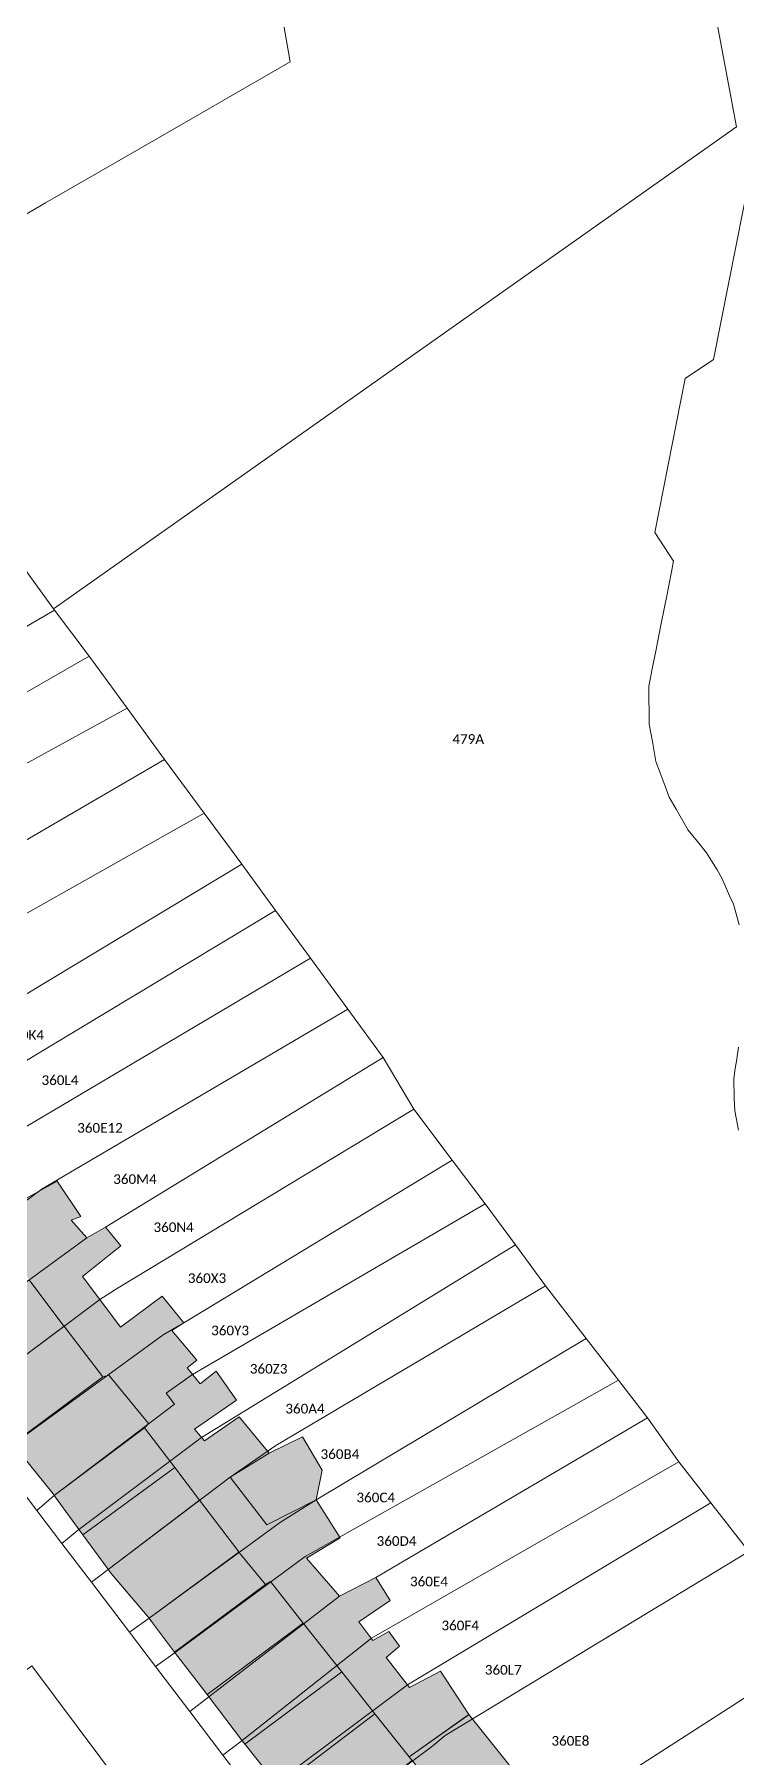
# Model space of a CAD drawing. Header units: metres. Extents: x 113120 to 240396, y 120329 to 242116.
# Drawn here: x 113793.6 to 113851.7, y 121815.8 to 121958.4 of the extents above; entities that cross this region are included whole.
import ezdxf

# ---------------------------------------------------------------- set-up
doc = ezdxf.new("R2010")
doc.units = ezdxf.units.M
doc.header["$LTSCALE"] = 3
for name, color, linetype, lineweight in [('Bpn_CaPa', 78, 'Continuous', 0), ('Bpn_ReBu', 4, 'Continuous', 0), ('Bpt_CaNu', 7, 'Continuous', 0), ('Hachure bâtiment', 11, 'Continuous', 0)]:
    doc.layers.add(name, color=color, linetype=linetype, lineweight=lineweight)
doc.styles.add('Legend', font='')
doc.styles.get('Legend').set_extended_font_data('Calibri')

msp = doc.modelspace()

# ---------------------------------------------------------------- hatches: boundary and pattern name
at = {"layer": 'Hachure bâtiment'}
h = msp.add_hatch(color=256, dxfattribs=at)
h.dxf.hatch_style = 1
h.paths.add_polyline_path([(113769.42, 121892.88), (113771.5, 121894.45), (113773.22, 121892.17), (113774.72, 121893.25), (113774.9, 121893.02), (113781.12, 121884.95), (113781.3, 121884.72), (113780.1, 121883.83), (113781.47, 121881.92), (113779.23, 121880.28), (113780.57, 121878.7), (113782.15, 121876.83), (113784.32, 121878.4), (113787.82, 121873.48), (113785.78, 121871.88), (113787.12, 121870.03), (113789.39, 121871.39), (113790.35, 121869.68), (113788.42, 121868.45), (113790.05, 121866.22), (113790.18, 121866.03), (113789.78, 121865.65), (113792.63, 121861.92), (113795.47, 121863.48), (113797.42, 121860.55), (113796.62, 121860.25), (113797.92, 121858.8), (113799.47, 121859.68), (113800.75, 121858.12), (113797.58, 121855.6), (113799, 121853.7), (113800.72, 121851.4), (113804.15, 121853.97), (113805.95, 121851.77), (113804.95, 121851.12), (113807.03, 121848.68), (113806.23, 121848.05), (113807.3, 121846.72), (113808.62, 121847.77), (113810.3, 121845.37), (113806.82, 121842.95), (113807.67, 121842), (113810.52, 121843.97), (113813.02, 121840.97), (113809.78, 121839), (113812.83, 121835.05), (113816.9, 121837.12), (113818.88, 121833.98), (113816.1, 121832.28), (113818.83, 121829.15), (113821.83, 121830.68), (113823.03, 121828.8), (113820.43, 121827.03), (113821.58, 121825.48), (113822.9, 121826.23), (113823.78, 121825), (113822.7, 121824.08), (113824.62, 121821.6), (113827.18, 121822.95), (113829.52, 121819.35), (113824.59, 121815.85), (113821.75, 121819.4), (113819.01, 121822.88), (113815.83, 121826.92), (113813.12, 121830.37), (113812.72, 121830.11), (113810.65, 121832.62), (113810.51, 121832.79), (113810.42, 121832.92), (113807.25, 121837.08), (113805.2, 121839.78), (113802.7, 121843.08), (113802.88, 121843.26), (113803.02, 121843.43), (113799.75, 121847.43), (113799.24, 121847.3), (113796.18, 121851.3), (113796.04, 121851.48), (113795.95, 121851.6), (113793.15, 121855.33), (113790.04, 121859.46), (113789.93, 121859.62), (113790.15, 121859.85), (113787.1, 121863.79), (113784.29, 121867.42), (113781.31, 121871.27), (113781.2, 121871.41), (113781.07, 121871.59), (113777.62, 121876.17), (113774.68, 121880.06), (113771.29, 121884.55), (113768.15, 121888.72), (113765.2, 121892.71), (113767.92, 121894.72)])
h = msp.add_hatch(color=256, dxfattribs=at)
h.dxf.hatch_style = 1
h.paths.add_polyline_path([(113795.95, 121851.6), (113796.04, 121851.48), (113788.51, 121845.85), (113788.41, 121845.99), (113785.52, 121849.72), (113793.15, 121855.33)], flags=17)
h = msp.add_hatch(color=256, dxfattribs=at)
h.dxf.hatch_style = 1
h.paths.add_polyline_path([(113796.18, 121851.3), (113799.24, 121847.3), (113791.8, 121841.75), (113788.65, 121845.68), (113788.51, 121845.85), (113796.04, 121851.48)], flags=17)
h = msp.add_hatch(color=256, dxfattribs=at)
h.dxf.hatch_style = 1
h.paths.add_polyline_path([(113803.02, 121843.43), (113802.88, 121843.26), (113802.7, 121843.08), (113795.23, 121837.48), (113795.13, 121837.6), (113791.8, 121841.75), (113799.24, 121847.3), (113799.75, 121847.43)], flags=17)
h = msp.add_hatch(color=256, dxfattribs=at)
h.dxf.hatch_style = 1
h.paths.add_polyline_path([(113805.2, 121839.78), (113797.59, 121834.23), (113795.32, 121837.36), (113795.23, 121837.48), (113802.7, 121843.08)], flags=17)
h = msp.add_hatch(color=256, dxfattribs=at)
h.dxf.hatch_style = 1
h.paths.add_polyline_path([(113815.77, 121842.34), (113817.39, 121839.58), (113816.9, 121837.12), (113812.83, 121835.05), (113809.78, 121839), (113813.02, 121840.97)], flags=17)
h = msp.add_hatch(color=256, dxfattribs=at)
h.dxf.hatch_style = 1
h.paths.add_polyline_path([(113807.25, 121837.08), (113799.7, 121831.34), (113799.57, 121831.52), (113797.59, 121834.23), (113805.2, 121839.78)], flags=17)
h = msp.add_hatch(color=256, dxfattribs=at)
h.dxf.hatch_style = 1
h.paths.add_polyline_path([(113810.42, 121832.92), (113810.51, 121832.79), (113803.08, 121827.32), (113799.94, 121831.03), (113799.8, 121831.2), (113799.7, 121831.34), (113807.25, 121837.08)], flags=17)
h = msp.add_hatch(color=256, dxfattribs=at)
h.dxf.hatch_style = 1
h.paths.add_polyline_path([(113810.65, 121832.62), (113812.72, 121830.11), (113805.19, 121824.52), (113803.36, 121826.95), (113803.08, 121827.32), (113810.51, 121832.79)], flags=17)
h = msp.add_hatch(color=256, dxfattribs=at)
h.dxf.hatch_style = 1
h.paths.add_polyline_path([(113815.83, 121826.92), (113807.87, 121821.02), (113805.19, 121824.52), (113812.72, 121830.11), (113813.12, 121830.37)], flags=17)
h = msp.add_hatch(color=256, dxfattribs=at)
h.dxf.hatch_style = 1
h.paths.add_polyline_path([(113819.01, 121822.88), (113811.01, 121816.9), (113810.9, 121817.05), (113807.87, 121821.02), (113815.83, 121826.92)], flags=17)
h = msp.add_hatch(color=256, dxfattribs=at)
h.dxf.hatch_style = 1
h.paths.add_polyline_path([(113821.75, 121819.4), (113813.82, 121813.36), (113811.15, 121816.72), (113811.01, 121816.9), (113819.01, 121822.88)])
h = msp.add_hatch(color=256, dxfattribs=at)
h.dxf.hatch_style = 1
h.paths.add_polyline_path([(113824.59, 121815.85), (113824.84, 121815.54), (113816.89, 121809.48), (113816.74, 121809.67), (113813.82, 121813.36), (113821.75, 121819.4)])
h = msp.add_hatch(color=256, dxfattribs=at)
h.dxf.hatch_style = 1
h.paths.add_polyline_path([(113824.84, 121815.54), (113824.59, 121815.85), (113829.35, 121819.23), (113829.36, 121819.23), (113829.36, 121819.22), (113829.52, 121819.35), (113836.22, 121810.96), (113834.42, 121809.72), (113832.7, 121812.4), (113829.23, 121810.05)])

# ---------------------------------------------------------------- linework, layer by layer
at = {"layer": 'Bpn_CaPa'}
for points in [[(113792.44, 121914.62), (113788.94, 121919.48), (113783.89, 121926.31), (113777.67, 121934.71), (113782.78, 121937.65), (113787.55, 121940.4), (113791.96, 121942.94), (113794.51, 121944.41), (113802.42, 121948.97), (113814.76, 121956.09), (113810.24, 121981.87), (113844.68, 121987.94), (113851.67, 121950.7), (113795.16, 121910.83), (113792.44, 121914.62)], [(113795.25, 121910.72), (113770.2, 121896.16), (113765.17, 121892.75), (113757.45, 121886.95), (113756.02, 121885.91), (113751.44, 121891.94), (113752.76, 121892.92), (113760.05, 121897.88), (113760.93, 121898.48), (113792.44, 121914.62), (113795.16, 121910.83), (113795.25, 121910.72)], [(113759.16, 121881.79), (113756.02, 121885.91), (113757.45, 121886.95), (113765.17, 121892.75), (113770.2, 121896.16), (113795.25, 121910.72), (113798.13, 121906.92), (113774.65, 121893.43), (113772.98, 121892.48), (113768.23, 121888.8), (113760.55, 121882.87), (113759.16, 121881.79)], [(113759.16, 121881.79), (113760.55, 121882.87), (113768.23, 121888.8), (113772.98, 121892.48), (113774.65, 121893.43), (113798.13, 121906.92), (113801.27, 121902.61), (113778.87, 121890.35), (113771.29, 121884.55), (113763.62, 121878.66), (113762.31, 121877.64), (113759.16, 121881.79)], [(113801.27, 121902.61), (113804.34, 121898.38), (113782.64, 121885.73), (113780.31, 121884.26), (113766.85, 121874.33), (113765.56, 121873.38), (113762.31, 121877.64), (113763.62, 121878.66), (113771.29, 121884.55), (113778.87, 121890.35), (113801.27, 121902.61)], [(113765.56, 121873.38), (113766.85, 121874.33), (113780.31, 121884.26), (113782.64, 121885.73), (113804.34, 121898.38), (113807.63, 121893.93), (113783.37, 121880.25), (113781.2, 121879.03), (113769.73, 121870.68), (113768.34, 121869.71), (113765.56, 121873.38)], [(113810.76, 121889.7), (113787.11, 121875.48), (113773.91, 121865.6), (113772.33, 121864.46), (113768.34, 121869.71), (113769.73, 121870.68), (113781.2, 121879.03), (113783.37, 121880.25), (113807.63, 121893.93), (113810.76, 121889.7)], [(113810.76, 121889.7), (113813.53, 121885.88), (113790.07, 121871.76), (113776.65, 121861.72), (113775.25, 121860.63), (113772.33, 121864.46), (113773.91, 121865.6), (113787.11, 121875.48), (113810.76, 121889.7)], [(113778.03, 121856.98), (113775.25, 121860.63), (113776.65, 121861.72), (113790.07, 121871.76), (113813.53, 121885.88), (113816.43, 121881.92), (113793.03, 121868.05), (113791.11, 121866.81), (113779.33, 121857.99), (113778.03, 121856.98)], [(113781.02, 121853.04), (113778.03, 121856.98), (113779.33, 121857.99), (113791.11, 121866.81), (113793.03, 121868.05), (113816.43, 121881.92), (113819.51, 121877.71), (113794.24, 121862.85), (113782.25, 121853.98), (113781.02, 121853.04)], [(113781.02, 121853.04), (113782.25, 121853.98), (113794.24, 121862.85), (113819.51, 121877.71), (113822.44, 121873.7), (113799.47, 121859.68), (113797.92, 121858.8), (113785.53, 121849.74), (113784.26, 121848.77), (113781.02, 121853.04)], [(113787.26, 121844.82), (113784.26, 121848.77), (113785.53, 121849.74), (113797.92, 121858.8), (113799.47, 121859.68), (113822.44, 121873.7), (113824.98, 121869.43), (113800.52, 121854.65), (113799, 121853.7), (113788.51, 121845.85), (113787.26, 121844.82)], [(113787.26, 121844.82), (113788.51, 121845.85), (113799, 121853.7), (113800.52, 121854.65), (113824.98, 121869.43), (113828.15, 121865.22), (113805.95, 121851.77), (113804.24, 121850.77), (113791.83, 121841.71), (113790.42, 121840.67), (113787.26, 121844.82)], [(113828.15, 121865.22), (113830.88, 121861.6), (113806.68, 121847.48), (113804.5, 121845.94), (113805.19, 121845.02), (113795.23, 121837.48), (113793.8, 121836.22), (113790.42, 121840.67), (113791.83, 121841.71), (113804.24, 121850.77), (113805.95, 121851.77), (113828.15, 121865.22)], [(113795.87, 121833.5), (113793.8, 121836.22), (113795.23, 121837.48), (113805.19, 121845.02), (113804.5, 121845.94), (113806.68, 121847.48), (113830.88, 121861.6), (113833.38, 121858.2), (113807.42, 121842.27), (113797.27, 121834.67), (113795.87, 121833.5)], [(113795.87, 121833.5), (113797.27, 121834.67), (113807.42, 121842.27), (113833.38, 121858.2), (113835.87, 121854.82), (113813.57, 121841.6), (113809.78, 121839), (113799.7, 121831.34), (113798.3, 121830.31), (113795.87, 121833.5)], [(113839.24, 121850.45), (113816.9, 121837.12), (113813.95, 121835.27), (113803.08, 121827.32), (113801.45, 121826.17), (113798.3, 121830.31), (113799.7, 121831.34), (113809.78, 121839), (113813.57, 121841.6), (113835.87, 121854.82), (113839.24, 121850.45)], [(113841.9, 121847.02), (113815.98, 121832.44), (113805.22, 121824.48), (113803.6, 121823.34), (113801.45, 121826.17), (113803.08, 121827.32), (113813.95, 121835.27), (113816.9, 121837.12), (113839.24, 121850.45), (113841.9, 121847.02)], [(113806.45, 121819.59), (113803.6, 121823.34), (113805.22, 121824.48), (113815.98, 121832.44), (113841.9, 121847.02), (113844.3, 121843.91), (113821.83, 121830.68), (113818.83, 121829.15), (113808.02, 121820.82), (113806.45, 121819.59)], [(113809.18, 121815.99), (113806.45, 121819.59), (113808.02, 121820.82), (113818.83, 121829.15), (113821.83, 121830.68), (113844.3, 121843.91), (113846.9, 121840.25), (113821.48, 121825.68), (113810.78, 121817.2), (113809.18, 121815.99)], [(113809.18, 121815.99), (113810.78, 121817.2), (113821.48, 121825.68), (113846.9, 121840.25), (113849.54, 121836.87), (113824.45, 121821.82), (113813.57, 121813.67), (113811.93, 121812.38), (113809.18, 121815.99)], [(113815.34, 121808.42), (113811.93, 121812.38), (113813.57, 121813.67), (113824.45, 121821.82), (113849.54, 121836.87), (113852.68, 121832.84), (113827.58, 121817.61), (113826.54, 121816.77), (113816.8, 121809.48), (113815.34, 121808.42)], [(113822.35, 121800.69), (113815.34, 121808.42), (113816.8, 121809.48), (113826.54, 121816.77), (113827.58, 121817.61), (113852.68, 121832.84), (113853.9, 121831.28), (113855.53, 121829.19), (113856.42, 121828.05), (113858.88, 121824.93), (113830.18, 121806.47), (113829.66, 121806.07), (113823.75, 121801.6), (113822.35, 121800.69)], [(113864.65, 121817.76), (113844.03, 121802.97), (113842.73, 121801.73), (113841.63, 121800.77), (113833.78, 121793.13), (113831.91, 121791.39), (113822.35, 121800.69), (113823.75, 121801.6), (113829.66, 121806.07), (113830.18, 121806.47), (113858.88, 121824.93), (113864.65, 121817.76)]]:
    msp.add_lwpolyline(points, close=True, dxfattribs=at)
for points in [[(113852.68, 121832.84), (113849.54, 121836.87), (113846.9, 121840.25), (113844.3, 121843.91), (113841.9, 121847.02), (113839.24, 121850.45), (113835.87, 121854.82), (113833.38, 121858.2), (113830.88, 121861.6), (113828.15, 121865.22), (113824.98, 121869.43), (113822.44, 121873.7), (113819.51, 121877.71), (113816.43, 121881.92), (113813.53, 121885.88), (113810.76, 121889.7), (113810.76, 121889.7), (113807.63, 121893.93), (113804.34, 121898.38), (113801.27, 121902.61), (113798.13, 121906.92), (113795.25, 121910.72), (113795.16, 121910.83), (113851.67, 121950.7), (113844.68, 121987.94)], [(113851.89, 121884.69), (113851.63, 121885.61), (113851.41, 121886.4), (113851.1, 121887.09), (113850.76, 121887.87), (113850.44, 121888.6), (113850.06, 121889.23), (113849.59, 121889.99), (113849.19, 121890.65), (113848.44, 121891.57), (113847.67, 121892.51), (113847.22, 121893.29), (113846.67, 121894.26), (113846.1, 121895.24), (113845.76, 121896.16), (113845.36, 121897.27), (113845.01, 121898.2), (113844.71, 121899.85), (113844.45, 121901.29), (113844.44, 121902.26), (113844.43, 121903.45), (113844.42, 121904.44), (113844.73, 121906.01), (113845.02, 121907.46), (113845.25, 121908.64), (113845.47, 121909.75), (113845.69, 121910.82), (113845.9, 121911.91), (113846.07, 121912.76), (113846.27, 121913.75), (113846.47, 121914.79), (113844.9, 121917.14), (113847.42, 121929.89), (113849.77, 121931.46), (113854.1, 121953.3)], [(113854.1, 121953.3), (113849.77, 121931.46), (113847.42, 121929.89), (113844.9, 121917.14), (113846.47, 121914.79), (113846.27, 121913.75), (113846.07, 121912.76), (113845.9, 121911.91), (113845.69, 121910.82), (113845.47, 121909.75), (113845.25, 121908.64), (113845.02, 121907.46), (113844.73, 121906.01), (113844.42, 121904.44), (113844.43, 121903.45), (113844.44, 121902.26), (113844.45, 121901.29), (113844.71, 121899.85), (113845.01, 121898.2), (113845.36, 121897.27), (113845.76, 121896.16), (113846.1, 121895.24), (113846.67, 121894.26), (113847.22, 121893.29), (113847.67, 121892.51), (113848.44, 121891.57), (113849.19, 121890.65), (113849.59, 121889.99), (113850.06, 121889.23), (113850.44, 121888.6), (113850.76, 121887.87), (113851.1, 121887.09), (113851.41, 121886.4), (113851.63, 121885.61), (113851.89, 121884.69)], [(113851.84, 121867.7), (113851.52, 121869.29), (113851.49, 121870.36), (113851.45, 121871.95), (113851.57, 121872.79), (113851.66, 121873.4), (113851.83, 121874.58)], [(113851.83, 121874.58), (113851.66, 121873.4), (113851.57, 121872.79), (113851.45, 121871.95), (113851.49, 121870.36), (113851.52, 121869.29), (113851.84, 121867.7)], [(113695.72, 121735.37), (113696.24, 121754.1), (113705.88, 121753.61), (113707.02, 121760.52), (113704.68, 121769.58), (113765.98, 121811.63), (113766.76, 121810.49), (113781.72, 121821.75), (113785.41, 121817.48), (113793.38, 121823.38), (113810.57, 121800.34), (113823.1, 121785.43), (113840.07, 121770.45), (113865.68, 121749.4), (113909.02, 121718.28)]]:
    msp.add_lwpolyline(points, dxfattribs=at)
at = {"layer": 'Bpn_ReBu'}
msp.add_lwpolyline([(113792.63, 121861.92), (113795.47, 121863.48), (113797.42, 121860.55), (113796.62, 121860.25), (113797.92, 121858.8), (113799.47, 121859.68), (113800.75, 121858.12), (113797.58, 121855.6), (113799, 121853.7), (113800.72, 121851.4), (113804.15, 121853.97), (113805.95, 121851.77), (113804.95, 121851.12), (113807.03, 121848.68), (113806.23, 121848.05), (113807.3, 121846.72), (113808.62, 121847.77), (113810.3, 121845.37), (113806.82, 121842.95), (113807.67, 121842), (113810.52, 121843.97), (113813.02, 121840.97), (113809.78, 121839), (113812.83, 121835.05), (113816.9, 121837.12), (113818.88, 121833.98), (113816.1, 121832.28), (113818.83, 121829.15), (113821.83, 121830.68), (113823.03, 121828.8), (113820.43, 121827.03), (113821.58, 121825.48), (113822.9, 121826.23), (113823.78, 121825), (113822.7, 121824.08), (113824.62, 121821.6), (113827.18, 121822.95), (113829.52, 121819.35), (113824.59, 121815.85), (113821.75, 121819.4), (113819.01, 121822.88), (113815.83, 121826.92), (113813.12, 121830.37), (113812.72, 121830.11), (113810.65, 121832.62), (113810.51, 121832.79), (113810.42, 121832.92), (113807.25, 121837.08), (113805.2, 121839.78), (113802.7, 121843.08), (113802.88, 121843.26), (113803.02, 121843.43), (113799.75, 121847.43), (113799.24, 121847.3), (113796.18, 121851.3), (113796.04, 121851.48), (113795.95, 121851.6), (113793.15, 121855.33)], dxfattribs=at)
for points in [[(113795.95, 121851.6), (113796.04, 121851.48), (113788.51, 121845.85), (113788.41, 121845.99), (113785.52, 121849.72), (113793.15, 121855.33), (113795.95, 121851.6)], [(113796.18, 121851.3), (113799.24, 121847.3), (113791.8, 121841.75), (113788.65, 121845.68), (113788.51, 121845.85), (113796.04, 121851.48), (113796.18, 121851.3)], [(113803.02, 121843.43), (113802.88, 121843.26), (113802.7, 121843.08), (113795.23, 121837.48), (113795.13, 121837.6), (113791.8, 121841.75), (113799.24, 121847.3), (113799.75, 121847.43), (113803.02, 121843.43)], [(113805.2, 121839.78), (113797.59, 121834.23), (113795.32, 121837.36), (113795.23, 121837.48), (113802.7, 121843.08), (113805.2, 121839.78)], [(113815.77, 121842.34), (113817.39, 121839.58), (113816.9, 121837.12), (113812.83, 121835.05), (113809.78, 121839), (113813.02, 121840.97), (113815.77, 121842.34)], [(113807.25, 121837.08), (113799.7, 121831.34), (113799.57, 121831.52), (113797.59, 121834.23), (113805.2, 121839.78), (113807.25, 121837.08)], [(113810.42, 121832.92), (113810.51, 121832.79), (113803.08, 121827.32), (113799.94, 121831.03), (113799.8, 121831.2), (113799.7, 121831.34), (113807.25, 121837.08), (113810.42, 121832.92)], [(113810.65, 121832.62), (113812.72, 121830.11), (113805.19, 121824.52), (113803.36, 121826.95), (113803.08, 121827.32), (113810.51, 121832.79), (113810.65, 121832.62)], [(113815.83, 121826.92), (113807.87, 121821.02), (113805.19, 121824.52), (113812.72, 121830.11), (113813.12, 121830.37), (113815.83, 121826.92)], [(113819.01, 121822.88), (113811.01, 121816.9), (113810.9, 121817.05), (113807.87, 121821.02), (113815.83, 121826.92), (113819.01, 121822.88)], [(113821.75, 121819.4), (113813.82, 121813.36), (113811.15, 121816.72), (113811.01, 121816.9), (113819.01, 121822.88), (113821.75, 121819.4)], [(113824.59, 121815.85), (113824.84, 121815.54), (113816.89, 121809.48), (113816.74, 121809.67), (113813.82, 121813.36), (113821.75, 121819.4), (113824.59, 121815.85)], [(113824.84, 121815.54), (113824.59, 121815.85), (113829.35, 121819.23), (113829.36, 121819.23), (113829.36, 121819.22), (113829.52, 121819.35), (113836.22, 121810.96), (113834.42, 121809.72), (113832.7, 121812.4), (113829.23, 121810.05), (113824.84, 121815.54)]]:
    msp.add_lwpolyline(points, close=True, dxfattribs=at)

# ---------------------------------------------------------------- texts
at = {"layer": 'Bpt_CaNu', "char_height": 0.8, "attachment_point": 7, "style": 'Legend'}
for s, insert in [('479A', (113828.17, 121899.66)), ('360K4', (113791.21, 121875.17)), ('360L4', (113794.18, 121871.43)), ('360E12', (113797.13, 121867.48)), ('360M4', (113800.11, 121863.24)), ('360N4', (113803.44, 121859.26)), ('360X3', (113806.28, 121855.05)), ('360Y3', (113808.21, 121850.72)), ('360Z3', (113811.41, 121847.55)), ('360A4', (113814.35, 121844.25)), ('360B4', (113817.26, 121840.49)), ('360C4', (113820.23, 121836.9)), ('360D4', (113821.9, 121833.3)), ('360E4', (113824.66, 121829.95)), ('360F4', (113827.26, 121826.31)), ('360L7', (113830.85, 121822.64)), ('360E8', (113836.36, 121816.77))]:
    msp.add_mtext(s, dxfattribs=dict(at, insert=insert))

doc.saveas('drawing.dxf')
